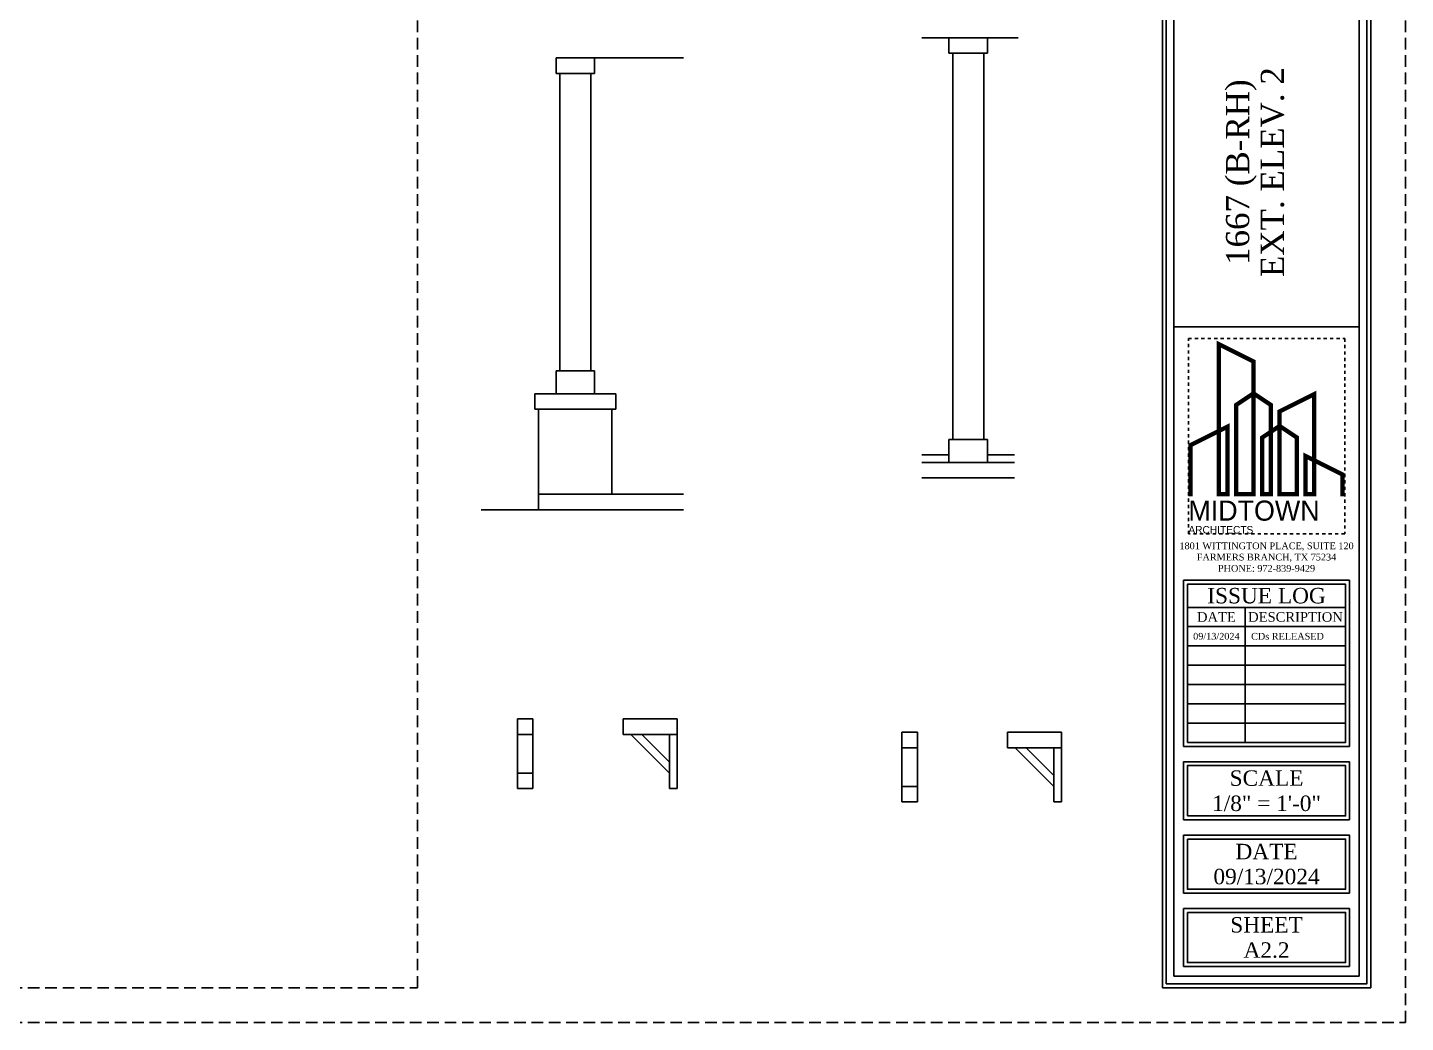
# Model space of a CAD drawing. Header units: inches. Extents: x 1062 to 6528, y -11616 to 5280.
# Drawn here: x 4182 to 4896, y -1056 to -541 of the extents above; entities that cross this region are included whole.
import ezdxf
from ezdxf.enums import TextEntityAlignment as Align

# ---------------------------------------------------------------- set-up
doc = ezdxf.new("R2010")
doc.units = ezdxf.units.IN
doc.header["$LTSCALE"] = 24
doc.header["$MEASUREMENT"] = 0
doc.linetypes.add('DASH', pattern=[0.1236, 0.0618, -0.0618])
doc.linetypes.add('HIDDEN', pattern=[0.375, 0.25, -0.125])
doc.layers.get('Defpoints').update_dxf_attribs({"color": 3, "linetype": 'HIDDEN'})
for name, color, linetype in [('AN', 6, 'CONTINUOUS'), ('ELEV', 2, 'CONTINUOUS'), ('TB', 5, 'CONTINUOUS')]:
    doc.layers.add(name, color=color, linetype=linetype)
doc.layers.get('AN').off()
doc.styles.add('MtXpl_Century_Gothic', font='GOTHIC.TTF')
doc.styles.add('ROMANT', font='times.ttf')

# ---------------------------------------------------------------- blocks, each defined once
blk = doc.blocks.new('TB MIDTOWN LOGO')
at = {"layer": 'Defpoints', "linetype": 'DASH'}
blk.add_lwpolyline([(-36, 90), (36, 90), (36, 0), (-36, 0)], close=True, dxfattribs=at)
at = {"layer": 'TB', "color": 142, "true_color": 0x30ace0, "const_width": 2}
blk.add_lwpolyline([(-35, 17.39), (-35, 40.89), (-18, 49.39), (-18, 18.39), (-22, 18.39), (-22, 87.39), (-6, 79.39), (-6, 18.39), (-14, 18.39), (-14, 59.39), (-6, 64.72), (2, 59.39), (2, 18.39), (-2, 18.39), (-2, 44.39), (6, 49.72), (14, 44.39), (14, 18.39), (6, 18.39), (6, 56.39), (22, 64.39), (22, 18.39), (18, 18.39), (18, 35.89), (35, 27.39), (35, 17.39)], dxfattribs=at)
at = {"layer": 'TB', "color": 250, "linetype": 'DASH', "true_color": 0x1c2230, "insert": (0, 15.39), "char_height": 9.25, "width": 72, "attachment_point": 2, "style": 'MtXpl_Century_Gothic'}
blk.add_mtext('\\pxqd;MIDTOWN', dxfattribs=at)
at = {"layer": 'TB', "color": 142, "linetype": 'DASH', "true_color": 0x30ace0, "insert": (0, 3.68), "char_height": 3.5, "width": 72, "attachment_point": 2, "style": 'MtXpl_Century_Gothic'}
blk.add_mtext('\\pxqd;ARCHITECTS', dxfattribs=at)
blk = doc.blocks.new('TB CAMDEN 11X17')
at = {"layer": 'Defpoints', "color": 5}
blk.add_lwpolyline([(-1632, 0), (0, 0), (0, 1056), (-1632, 1056)], close=True, dxfattribs=at)
at = {"layer": 'Defpoints', "color": 7, "linetype": 'HIDDEN'}
blk.add_lwpolyline([(-1614, 18), (-512, 18), (-512, 1038), (-1614, 1038)], close=True, dxfattribs=at)
at = {"layer": 'TB', "color": 2}
blk.add_line((-126, 18), (-126, 1038), dxfattribs=at)
at = {"layer": 'TB', "color": 6}
for p, q in [((-120, 360.25), (-24, 360.25)), ((-31, 215), (-113, 215)), ((-83, 215), (-83, 145)), ((-31, 205), (-113, 205)), ((-31, 195), (-113, 195)), ((-31, 185), (-113, 185)), ((-31, 175), (-113, 175)), ((-31, 165), (-113, 165)), ((-31, 155), (-113, 155))]:
    blk.add_line(p, q, dxfattribs=at)
at = {"layer": 'TB', "color": 2}
for points in [[(-126, 18), (-18, 18), (-18, 1038), (-126, 1038)], [(-124, 20), (-20, 20), (-20, 1036), (-124, 1036)]]:
    blk.add_lwpolyline(points, close=True, dxfattribs=at)
at = {"layer": 'TB', "color": 6}
for points in [[(-120, 24), (-24, 24), (-24, 1032), (-120, 1032)], [(-115, 143), (-29, 143), (-29, 229), (-115, 229)], [(-113, 145), (-31, 145), (-31, 227), (-113, 227)], [(-115, 105), (-29, 105), (-29, 135), (-115, 135)], [(-113, 107), (-31, 107), (-31, 133), (-113, 133)], [(-115, 97), (-29, 97), (-29, 67), (-115, 67)], [(-113, 95), (-31, 95), (-31, 69), (-113, 69)], [(-115, 59), (-29, 59), (-29, 29), (-115, 29)], [(-113, 57), (-31, 57), (-31, 31), (-113, 31)]]:
    blk.add_lwpolyline(points, close=True, dxfattribs=at)
at = {"layer": 'TB', "linetype": 'DASH', "xscale": 1.125, "yscale": 1.125, "zscale": 1.125}
blk.add_blockref('TB MIDTOWN LOGO', (-72, 253), dxfattribs=at)
at = {"layer": 'TB', "color": 6, "style": 'ROMANT'}
for s, insert, char_height, width, attachment_point in [('1801 WITTINGTON PLACE, SUITE 120\\PFARMERS BRANCH, TX 75234\\PPHONE: 972-839-9429', (-72, 241), 3.5, 87.9558, 5), ('ISSUE LOG', (-72, 221), 8, 82, 5), ('DATE', (-98, 210), 5, 30, 5), ('DESCRIPTION', (-57, 210), 5, 52, 5), ('09/13/2024', (-98, 200), 3.5, 30, 5), ('CDs RELEASED', (-80, 200), 3.5, 47, 4), ('SCALE', (-72, 126.5), 8, 82, 5), ('DATE', (-72, 88.5), 8, 82, 5), ('09/13/2024', (-72, 75.5), 8, 82, 5), ('SHEET', (-72, 50.5), 8, 82, 5)]:
    blk.add_mtext(s, dxfattribs=dict(at, insert=insert, char_height=char_height, width=width, attachment_point=attachment_point))
for tag, p in [('S.NAME.1', (-87, 440.43)), ('S.NAME.2', (-69, 440.43)), ('S.NAME.3', (-51, 440.43))]:
    blk.add_attdef(tag, text='', height=12, rotation=90, dxfattribs=at).set_placement(p, align=Align.MIDDLE_CENTER)
for tag, p in [('SCALE', (-72, 113.5)), ('S.NUMBER', (-72, 37.5))]:
    blk.add_attdef(tag, text='', height=8, dxfattribs=at).set_placement(p, align=Align.MIDDLE_CENTER)
blk = doc.blocks.new('*U619')
at = {"layer": 'ELEV'}
for p, q in [((50357.56, -13387.36), (50357.56, -13379.36)), ((50357.56, -13379.36), (50423.6, -13379.36)), ((50377.56, -13387.36), (50377.56, -13379.36)), ((50357.56, -13387.36), (50359.56, -13387.36)), ((50359.56, -13541.36), (50359.56, -13387.36)), ((50375.56, -13541.36), (50375.56, -13387.36)), ((50375.56, -13387.36), (50377.56, -13387.36)), ((50357.56, -13553.36), (50357.56, -13541.36)), ((50359.56, -13541.36), (50357.56, -13541.36)), ((50377.56, -13541.36), (50375.56, -13541.36)), ((50377.56, -13553.36), (50377.56, -13541.36)), ((50388.56, -13553.36), (50346.56, -13553.36)), ((50346.56, -13561.36), (50346.56, -13553.36)), ((50388.56, -13561.36), (50388.56, -13553.36)), ((50348.56, -13561.36), (50346.56, -13561.36)), ((50348.56, -13613.36), (50348.56, -13561.36)), ((50386.56, -13605.36), (50386.56, -13561.36)), ((50386.56, -13561.36), (50388.56, -13561.36)), ((50423.6, -13605.36), (50386.56, -13605.36))]:
    blk.add_line(p, q, dxfattribs=at)
at = {"layer": 'ELEV', "color": 6}
for p, q in [((50359.56, -13387.36), (50375.56, -13387.36)), ((50375.56, -13541.36), (50359.56, -13541.36)), ((50386.56, -13561.36), (50348.56, -13561.36)), ((50386.56, -13605.36), (50348.56, -13605.36))]:
    blk.add_line(p, q, dxfattribs=at)
at = {"layer": 'ELEV', "color": 3}
blk.add_line((50423.6, -13613.36), (50318.69, -13613.36), dxfattribs=at)
blk = doc.blocks.new('*U611')
at = {"layer": 'ELEV'}
for p, q in [((50348.74, -13385.36), (50398.67, -13385.36)), ((50362.74, -13393.36), (50362.74, -13385.36)), ((50382.74, -13393.36), (50382.74, -13385.36)), ((50364.74, -13393.36), (50362.74, -13393.36)), ((50364.74, -13593.36), (50364.74, -13393.36)), ((50382.74, -13393.36), (50380.74, -13393.36)), ((50380.74, -13593.36), (50380.74, -13393.36)), ((50362.74, -13593.36), (50364.74, -13593.36)), ((50362.74, -13605.36), (50362.74, -13593.36)), ((50380.74, -13593.36), (50382.74, -13593.36)), ((50382.74, -13605.36), (50382.74, -13593.36)), ((50348.74, -13605.36), (50396.74, -13605.36))]:
    blk.add_line(p, q, dxfattribs=at)
at = {"layer": 'ELEV', "color": 6}
for p, q in [((50380.74, -13393.36), (50364.74, -13393.36)), ((50364.74, -13593.36), (50380.74, -13593.36))]:
    blk.add_line(p, q, dxfattribs=at)
at = {"layer": 'ELEV', "color": 4}
for p, q in [((50362.74, -13601.36), (50348.74, -13601.36)), ((50382.74, -13601.36), (50396.74, -13601.36))]:
    blk.add_line(p, q, dxfattribs=at)
at = {"layer": 'ELEV', "color": 3}
blk.add_line((50348.74, -13613.36), (50396.74, -13613.36), dxfattribs=at)

msp = doc.modelspace()

# ---------------------------------------------------------------- linework, layer by layer
at = {"layer": 'ELEV', "color": 1}
for p, q in [((4435.7747, -898.83139), (4435.7747, -934.83139)), ((4443.7747, -898.83139), (4435.7747, -898.83139)), ((4443.7747, -898.83139), (4443.7747, -934.83139)), ((4490.52379, -898.83139), (4518.52379, -898.83139)), ((4490.52379, -898.83139), (4490.52379, -906.83139)), ((4518.52379, -898.83139), (4518.52379, -934.83139)), ((4443.7747, -906.83139), (4435.7747, -906.83139)), ((4490.52379, -906.83139), (4518.52379, -906.83139)), ((4514.52379, -926.83139), (4494.52379, -906.83139)), ((4514.52379, -921.17453), (4500.18064, -906.83139)), ((4514.52379, -906.83139), (4514.52379, -934.83139)), ((4635.03195, -905.73218), (4635.03195, -941.73218)), ((4643.03195, -905.73218), (4635.03195, -905.73218)), ((4643.03195, -905.73218), (4643.03195, -941.73218)), ((4689.78104, -905.73218), (4717.78104, -905.73218)), ((4689.78104, -905.73218), (4689.78104, -913.73218)), ((4717.78104, -905.73218), (4717.78104, -941.73218)), ((4643.03195, -913.73218), (4635.03195, -913.73218)), ((4689.78104, -913.73218), (4717.78104, -913.73218)), ((4713.78104, -933.73218), (4693.78104, -913.73218)), ((4713.78104, -928.07533), (4699.4379, -913.73218)), ((4713.78104, -913.73218), (4713.78104, -941.73218)), ((4435.7747, -926.83139), (4443.7747, -926.83139)), ((4443.7747, -934.83139), (4435.7747, -934.83139)), ((4514.52379, -934.83139), (4518.52379, -934.83139)), ((4635.03195, -933.73218), (4643.03195, -933.73218)), ((4643.03195, -941.73218), (4635.03195, -941.73218)), ((4713.78104, -941.73218), (4717.78104, -941.73218))]:
    msp.add_line(p, q, dxfattribs=at)

# ---------------------------------------------------------------- block references
at = {"layer": 'AN'}
for name, p in [('*U611', (-45703.34515, 12839.38295)), ('*U619', (-45901.85018, 12822.93506))]:
    msp.add_blockref(name, p, dxfattribs=at)
at = {"layer": 'TB'}
msp.add_blockref('TB CAMDEN 11X17', (4896, -1056), dxfattribs=at).add_auto_attribs({'SCALE': '1/8" = 1\'-0"', 'S.NUMBER': 'A2.2', 'S.NAME.1': '1667 (B-RH)', 'S.NAME.2': 'EXT. ELEV. 2'})

doc.saveas('drawing.dxf')
